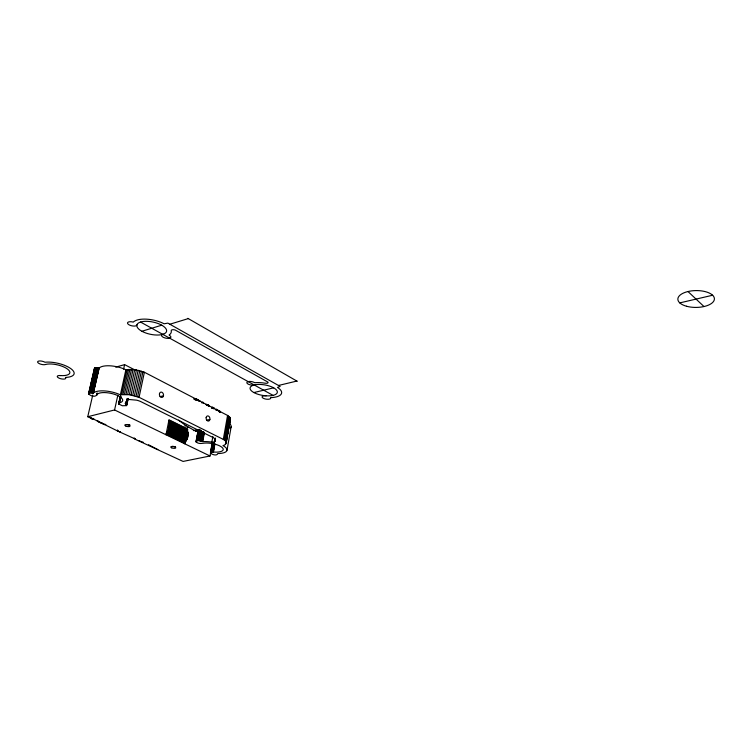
<?xml version="1.0" encoding="UTF-8"?>
<svg xmlns="http://www.w3.org/2000/svg" width="752" height="752" viewBox="0 0 752 752"><rect width="100%" height="100%" fill="white"/><g stroke="black" fill="none" stroke-linecap="round" stroke-linejoin="round"><path stroke-width="1.13" d="M170.037 426.544L188.122 435.098L188.235 434.506L169.115 425.444L169.228 424.842L187.915 434.007L188.461 433.321L187.577 431.526L187.624 429.007L169.003 419.795L166.013 434.769M169.228 424.842L169.783 424.147L168.918 420.255L187.558 429.448L187.145 431.592M157.845 449.593L148.52 444.752M139.092 440.794L143.312 442.308M118.619 403.655L120.019 402.696A13.254 4.728 11.6 0 0 114.849 394.424A13.254 4.728 11.6 0 0 96.829 394.828C93.718 399.528 82.447 390.908 93.38 393.005A17.446 6.223 11.6 0 1 120.085 394.715L129.325 394.706L139.064 397.31L223.297 439.394C227.602 440.644 226.126 445.541 222.93 445.607A16.036 5.443 9.7 0 1 217.779 453.55C216.585 457.677 204.647 451.388 214.461 452.102A12.182 4.136 9.7 0 0 221.699 447.102A12.182 4.136 9.7 0 0 202.993 443.285C194.317 444.733 194.326 437.908 203.031 441.603A16.036 5.443 9.7 0 1 211.838 442.138A2.472 0.846 9.7 0 0 214.132 441.997L215.41 440.841L215.401 439.6A8.394 2.895 9.8 0 0 212.966 437.485L140.991 401.7A8.911 3.187 11.2 0 0 136.554 400.167L127.906 399.378A2.651 0.949 11.3 0 0 126.656 400.12A17.446 6.223 11.6 0 1 125.114 403.382L126.656 404.67L126.364 405.61L122.379 405.76L118.788 404.068L120.141 396.689M225.75 444.009L227.151 436.075M227.555 433.81L230.45 419.137L229.802 417.313L227.555 415.433L144.393 372.249L134.758 369.608L125.603 369.674A17.277 6.477 11.9 0 0 99.142 368.048C97.798 367.784 94.028 366.995 94.395 369.204M226.202 442.411L230.413 418.544M226.089 443.511L230.45 419.137M227.019 450.204L231.165 426.647M223.297 439.394L227.555 415.433M224.218 439.995L228.467 416.053M224.98 440.606L229.219 416.674M225.572 441.217L229.802 417.313M225.985 441.819L230.197 417.933M210.447 453.099L212.205 442.815M117.575 429.965L117.885 431.14L135.567 439.14L134.176 438.068L135.144 439.234L183.084 461.427L210.024 455.994L212.308 443.172M210.607 453.315L212.421 443.323M211.039 452.215L212.647 443.313M211.152 452.178L212.891 443.238M211.406 452.112L213.023 443.201M211.547 452.084L213.154 443.172M211.688 452.055L213.305 443.154M219.105 411.269L218.503 410.733L220.468 411.974L219.189 410.789M211.838 452.037L213.455 443.135M219.255 411.861L220.552 411.494M211.998 452.018L213.615 443.116M212.167 452.008L213.775 443.097M219.49 411.833L219.575 411.353M212.337 451.999L213.953 443.088M214.282 441.913L214.893 438.51M219.734 411.861L219.866 411.156M212.515 451.999L214.123 443.088M212.694 451.99L214.301 443.088M214.593 441.725L215.213 438.322M220.082 411.438L220.468 411.974M212.872 451.999L214.489 443.088M214.865 441.527L215.486 438.125M213.06 451.999L214.677 443.097M220.251 412.021L220.336 411.532M213.258 452.018L214.658 444.216M215.091 441.311L215.504 439.036M213.446 452.027L214.856 444.235M213.916 408.035C214.423 410.348 213.69 406.635 212.017 407.208L211.923 408.007M216.068 409.314C216.219 411.109 215.852 408.054 217.817 410.075L216.322 410.432M215.974 409.802L216.275 409.267M216.651 410.385L216.736 409.896M217.732 410.554L217.027 409.68M216.924 410.395L217.018 409.906M217.516 410.601L217.817 410.075M211.838 442.138L212.872 436.48M211.65 408.007L212.261 407.537L213.183 408.204M212.167 408.016L212.261 407.537M212.449 407.321L212.393 408.054L212.835 407.669M213.831 408.515L212.901 407.471M213.239 407.875L213.267 408.59L213.408 407.706M213.606 408.355L213.7 407.875M198.895 440.569L200.793 430.388M199.092 440.587L200.991 430.407M199.289 440.606L201.188 430.426M199.487 440.634L201.179 431.582M199.694 440.663L201.376 431.61M199.891 440.691L201.574 431.639M206.556 404.914L206.65 404.426C209.451 405.093 210.25 407.34 207.129 405.084L207.214 404.595M200.088 440.728L201.78 431.676M200.295 440.766L201.978 431.714M200.493 440.804L202.175 431.751M206.65 404.426C204.318 404.087 208.802 406.183 207.966 405.102M200.69 440.851L202.373 431.798M200.878 440.898L202.57 431.845M207.439 405.403L207.289 404.849M201.075 440.954L202.758 431.902M207.627 405.272L207.721 404.783M201.263 441.001L202.946 431.958M201.442 441.057L203.125 432.015M201.621 441.123L203.303 432.071M208.21 405.836L208.332 405.065M201.799 441.18L203.472 432.137M201.968 441.245L203.642 432.203M202.128 441.311L203.801 432.268M208.671 405.807L208.765 405.319M202.279 441.386L203.961 432.334M202.429 441.452L204.112 432.409M208.99 406.061L209.075 405.572M209.178 406.296L209.272 405.807M202.749 441.621L204.422 432.579M201.705 402.828L202.927 402.273L203.538 403.222L202.927 402.273M202.288 402.799L202.373 402.311M195.999 441.678L198.218 429.777M196.093 441.828L198.434 429.608M196.225 441.988L198.631 429.514M196.31 442.063L198.735 429.467M197.607 440.578L199.731 429.26M197.776 440.559L199.684 430.379M197.955 440.55L199.863 430.37M198.133 440.55L200.041 430.37M198.321 440.55L200.22 430.37M198.509 440.55L200.408 430.37M198.697 440.559L200.596 430.379M197.832 399.688L199.778 401.239L196.733 399.209L193.584 398.964M197.832 400.581L197.015 399.556L195.116 399.914M197.955 400.525L197.964 399.951M198.763 400.722L198.848 400.233M199.064 400.609L199.252 401.154L198.782 400.619M199.872 400.75L199.778 401.239M185.5 440.155L184.785 443.821M187.671 437.457L168.956 428.32L168.401 429.016L187.116 438.143L187.671 437.457L187.784 436.865L168.636 427.822L169.191 427.127L187.897 436.273L188.009 435.681L168.871 426.638L168.993 426.036L188.122 435.098M168.636 427.822L187.342 436.959L187.897 436.273M168.871 426.638L187.568 435.784L187.68 435.192M187.803 434.6L187.915 434.007M168.833 428.922L166.117 434.299L184.889 443.36L187.558 438.049L168.401 429.016M194.965 399.359L195.727 398.955M195.614 399.876L195.708 399.387M196.093 399.895L196.281 399.077M197.738 400.177L196.733 399.209M197.043 399.857L197.137 399.359M168.956 428.32L169.068 427.728M169.191 427.127L169.313 426.534M169.426 425.933L169.548 425.341L188.235 434.506M139.064 397.31L144.393 372.249M129.382 426.534L129.767 424.72A2.641 0.902 11.1 0 1 126.947 424.504M136.046 396.201L141.414 371.112M137.607 396.727L142.955 371.648M131.027 394.969L136.45 369.871M132.737 395.308L138.142 370.21M134.42 395.721L139.806 370.623M125.998 394.424L131.468 369.335M125.65 403.815L126.139 401.568M127.633 394.527L133.085 369.429M125.8 403.899L126.289 401.653M125.932 403.984L126.909 399.491M126.054 404.068L127.276 398.447M126.167 404.153L127.389 398.541M126.374 404.332L127.492 398.626M127.68 398.795L126.27 405.666L127.906 398.833M126.59 405.431L128.103 398.645M126.693 405.3L128.207 398.428M129.325 394.706L134.758 369.608M119.22 402.94L120.696 396.191M119.333 402.893L120.818 396.144M119.455 402.846L120.828 397.188M121.589 394.621L127.097 369.57M122.952 394.471L128.442 369.401M124.428 394.405L129.908 369.326M92.75 395.035L87.749 416.721L114.577 409.962L117.838 395.223M123.591 369.157L124.597 364.626L136.009 370.529M120.367 394.847L125.875 369.815M118.694 403.899L120.339 396.417M118.788 404.068L120.461 396.135M119.107 402.987L120.593 396.248M96.538 395.505L97.111 393.183M96.632 395.373L97.149 393.108M89.413 392.788L95.203 367.869M89.563 392.751L95.344 367.831M89.714 392.723L95.495 367.803M89.873 392.704L95.654 367.775M90.043 392.676L95.824 367.756M90.212 392.666L95.993 367.737M90.4 392.657L96.171 367.728M90.588 392.647L96.359 367.719M90.776 392.647L96.547 367.719M90.973 392.647L96.745 367.719M91.18 392.657L96.942 367.728M91.387 392.666L97.149 367.737M91.594 392.685L97.356 367.756M91.8 392.713L97.572 367.775M92.017 392.732L97.779 367.803M92.233 392.77L97.995 367.831M92.449 392.798L98.211 367.869M92.665 392.845L98.418 367.907M92.881 392.882L98.634 367.954M93.098 392.929L98.85 368.001M93.314 392.986L99.067 368.048M93.398 392.986L99.142 368.048M88.52 393.898L94.451 368.236M88.623 394.067L94.62 368.113M88.764 394.245L94.818 368.001M89.159 392.864L94.94 367.954M89.281 392.826L95.062 367.907M136.986 324.742L136.939 324.845A4.813 1.983 12.2 0 1 134.58 326.067L132.963 326.02A4.813 1.983 12.2 0 1 127.492 323.003A4.813 1.983 12.2 0 1 133.198 322.091L133.301 322.091A19.956 8.225 11.8 0 1 164.133 323.783L167.884 323.125L280.158 386.406L277.469 387.43A18.17 7.041 9.2 0 1 270.513 397.629L270.513 397.629A4.305 1.645 9.1 0 1 266.64 399.209A4.305 1.645 9.1 0 1 262.11 396.746L262.561 396.229A4.305 1.645 9.1 0 1 265.935 395.796L266.875 395.853A13.809 5.349 9.2 0 0 275.843 389.348A13.809 5.349 9.2 0 0 254.749 384.845L254.223 384.958A4.409 1.72 9.5 0 1 248.32 384.187A4.409 1.72 9.5 0 1 247.709 381.753L248.874 381.48A4.409 1.72 9.5 0 1 254.336 382.514L255.013 382.693A18.17 7.041 9.2 0 1 265.108 383.21A2.811 1.1 9.2 0 0 267.947 382.119L175.141 330.006A3.027 1.26 11.4 0 0 171.23 330.692A19.956 8.225 11.8 0 1 169.115 334.988L169.36 335.326A4.728 1.936 11.5 0 1 170.225 337.93L169.115 338.278A4.728 1.936 11.5 0 1 162.827 337.037A4.728 1.936 11.5 0 1 162.77 334.358L163.278 334.189A15.162 6.251 11.8 0 0 158.061 323.51A15.162 6.251 11.8 0 0 137.108 324.432L136.986 324.742A15.162 6.251 11.8 0 0 145.399 332.854A15.162 6.251 11.8 0 0 162.77 334.358L163.278 334.189M208.304 405.76L208.163 405.215M93.596 418.46L92.139 418.977L89.883 417.285L117.885 431.14M120.564 431.761L119.634 431.968M213.756 408.721L214.066 408.186M104.923 424.701L102.131 423.085L103.588 424.448L105.844 424.419M141.902 331.265L161.736 325.193M169.839 324.234L188.273 318.604M115.733 367.155L124.597 364.626M160.082 396.652L163.475 395.796M91.368 418.704L93.671 418.695L92.778 418.986M97.873 421.101L97.196 420.838L99.311 421.947M97.459 421.205L98.39 421.477M278.503 385.466L296.843 381.057M253.875 392.563L273.662 387.825M117.491 430.708L118.299 431.046M679.77 302.896L712.642 295.235M206.509 420.218L209.902 419.447M184.766 426.017L185.97 425.745L195.595 431.093A2.529 1.833 78.1 0 0 197.851 429.665M254.749 384.845L254.223 384.958A13.809 5.349 9.2 0 0 251.553 390.965A13.809 5.349 9.2 0 0 266.18 395.815M187.051 427.465L188.254 427.192M193.396 430.623L197.804 429.646M60.47 375.558L60.696 375.577A13.921 5.076 12.8 0 0 67.483 369.063A13.921 5.076 12.8 0 0 45.863 364.41L45.665 364.447A4.456 1.636 13.1 0 1 39.8 363.855A4.456 1.636 13.1 0 1 38.108 361.28L39.104 361.007A4.456 1.636 13.1 0 1 44.941 362.22L45.289 362.21A18.321 6.683 12.8 0 1 71.045 368.8A18.321 6.683 12.8 0 1 65.443 377.419A4.333 1.57 12.6 0 1 62.942 379.093A4.333 1.57 12.6 0 1 57.434 376.996A4.333 1.57 12.6 0 1 60.47 375.558L60.686 375.586M195.633 399.444L196.639 399.707M211.923 407.687L212.807 407.96M91.782 418.601L87.749 416.721M197.24 400.149L197.87 400.44M100.016 422.276L101.435 422.944M101.022 423.047L97.976 421.581M166.399 433.368L185.161 442.43M166.248 433.838L185.011 442.9M114.577 409.962L210.024 455.994M167.508 431.112L186.242 440.211M167.245 431.545L185.988 440.634M167 431.986L185.753 441.076M166.784 432.438L185.528 441.518M166.577 432.898L185.34 441.969M168.523 428.424L187.229 437.551M168.702 429.589L187.427 438.707M168.382 429.937L187.116 439.046M168.081 430.313L186.806 439.422M167.781 430.699L186.515 439.807M168.758 427.23L187.455 436.367M169.115 423.056L187.774 432.231M169.247 423.367L187.906 432.55M169.397 423.658L188.066 432.832M169.585 423.921L188.461 433.321M169.661 424.748L188.348 433.913M168.871 420.697L187.502 429.9M168.843 421.129L187.483 430.323M168.843 421.552L187.492 430.746M168.871 421.957L187.521 431.15M168.927 422.342L187.577 431.526M169.003 422.709L187.662 431.892M216.191 409.755L216.943 410.169M140.539 322.053L273.042 395.383M187.803 318.331L297.237 381.283M185.97 425.745L178.591 420.086M687.995 291.532L703.975 306.534M175.554 446.491A2.547 0.855 10.2 0 1 172.716 446.293M196.648 429.928A2.519 1.833 78.1 0 1 195.84 431.291M229.078 423.16A15.895 5.668 9.8 0 1 230.413 428.01M686.51 306.243A18.274 8.422 -0.6 0 0 714.4 299.099A18.274 8.422 -0.6 0 0 687.488 291.654A18.274 8.422 -0.6 0 0 686.51 306.243M125.922 426.093A2.641 0.902 11.1 0 0 130.002 426.121A2.641 0.902 11.1 0 0 126.308 424.57A2.641 0.902 11.1 0 0 125.922 426.093M171.766 447.854A2.547 0.846 10.2 0 0 175.761 447.901A2.547 0.846 10.2 0 0 172.274 446.453A2.547 0.846 10.2 0 0 171.766 447.854M206.17 417.492A2.632 1.889 77.6 0 0 208.548 421.073A2.632 1.889 77.6 0 0 209.385 416.918A2.632 1.889 77.6 0 0 206.17 417.492M159.443 393.86A2.717 2.021 75.8 0 0 162.122 397.413A2.717 2.021 75.8 0 0 162.846 393.042A2.717 2.021 75.8 0 0 159.443 393.86"/></g></svg>
